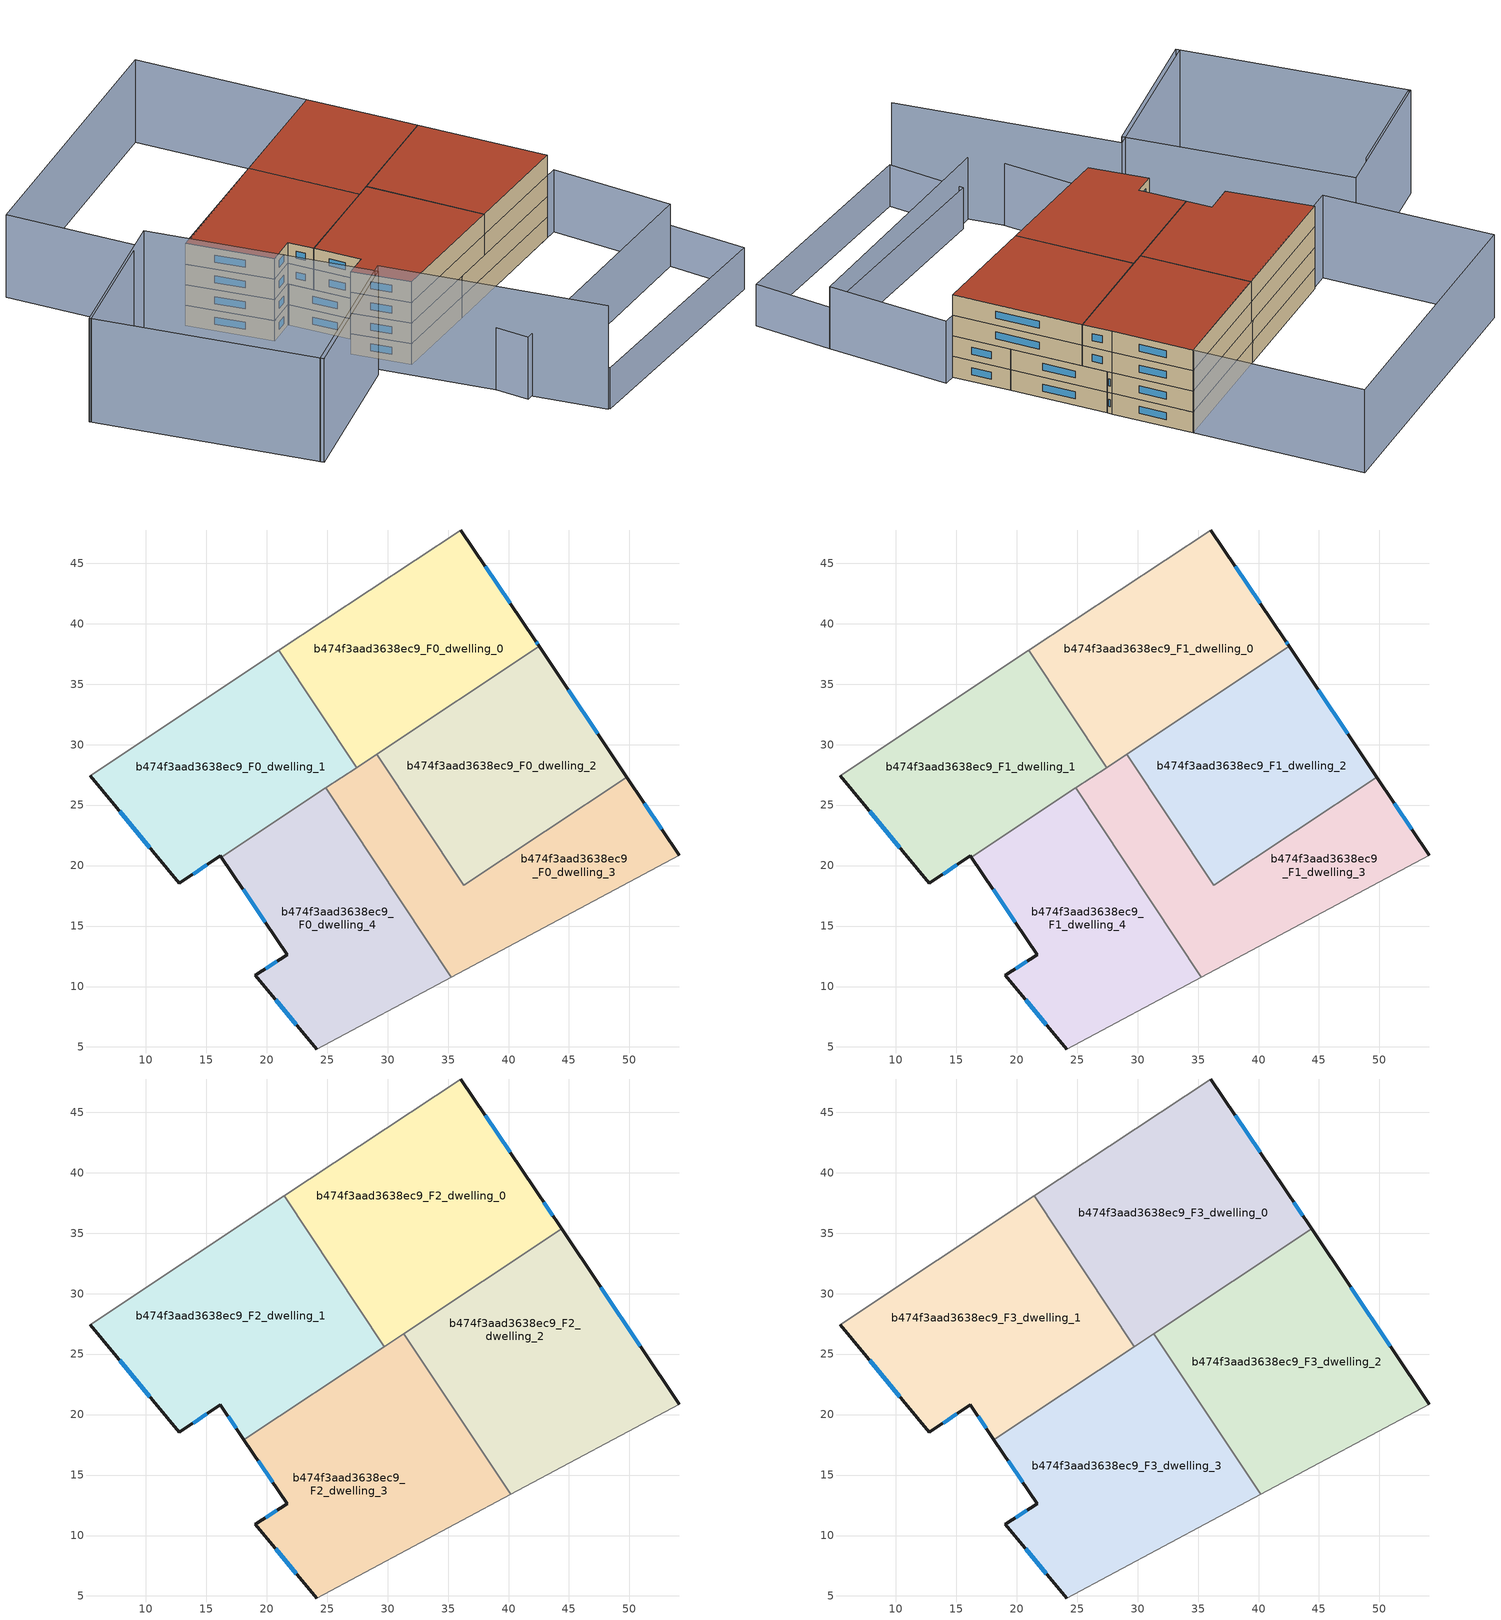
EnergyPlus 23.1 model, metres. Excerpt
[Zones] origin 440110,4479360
b474f3aad3638ec9_F0_dwelling_0
 floor ground (EU_floor_Construction): 36.03,47.74 42.17,38.67 42.54,38.12 27.45,28.1 21.02,37.79 z0
 wall outside (EU_wall_Construction): 42.54,38.12 42.17,38.67 36.03,47.74 z0:3
 wall to b474f3aad3638ec9_F0_dwelling_1 (EU_wall_Construction): 21.02,37.79 27.45,28.1 z0:3
 wall adiabatic (EU_wall_Construction): 36.03,47.74 21.02,37.79 z0:3
 wall to b474f3aad3638ec9_F0_dwelling_2 (EU_wall_Construction): 29.12,29.22 42.54,38.12 z0:3
 wall to b474f3aad3638ec9_F0_dwelling_3 (EU_wall_Construction): 27.45,28.1 29.12,29.22 z0:3
 window (EU_Window_Construction): 42.42,38.3 42.29,38.49 / 40.14,41.68 38.07,44.74 z0.99:2.01
b474f3aad3638ec9_F0_dwelling_1
 floor ground (EU_floor_Construction): 21.02,37.79 27.45,28.1 16.26,20.69 16.18,20.81 12.79,18.54 5.41,27.43 z0
 wall outside (EU_wall_Construction): 5.41,27.43 12.79,18.54 16.18,20.81 16.26,20.69 z0:3
 wall adiabatic (EU_wall_Construction): 21.02,37.79 5.41,27.43 z0:3
 wall to b474f3aad3638ec9_F0_dwelling_4 (EU_wall_Construction): 16.26,20.69 24.9,26.41 z0:3
 wall to b474f3aad3638ec9_F0_dwelling_3 (EU_wall_Construction): 24.9,26.41 27.45,28.1 z0:3
 window (EU_Window_Construction): 13.92,19.29 15.06,20.05 / 7.86,24.48 10.34,21.48 z0.99:2.01
b474f3aad3638ec9_F0_dwelling_2
 floor ground (EU_floor_Construction): 42.54,38.12 49.79,27.31 36.31,18.38 29.12,29.22 z0
 wall outside (EU_wall_Construction): 49.79,27.31 42.54,38.12 z0:3
 wall to b474f3aad3638ec9_F0_dwelling_3 (EU_wall_Construction): 29.12,29.22 36.31,18.38 49.79,27.31 z0:3
 window (EU_Window_Construction): 47.38,30.89 44.94,34.54 z0.99:2.01
b474f3aad3638ec9_F0_dwelling_3
 floor ground (EU_floor_Construction): 49.79,27.31 54.13,20.85 35.27,10.78 24.9,26.41 29.12,29.22 36.31,18.38 z0
 wall outside (EU_wall_Construction): 54.13,20.85 49.79,27.31 z0:3
 wall adiabatic (EU_wall_Construction): 35.27,10.78 54.13,20.85 z0:3
 wall to b474f3aad3638ec9_F0_dwelling_4 (EU_wall_Construction): 24.9,26.41 35.27,10.78 z0:3
 window (EU_Window_Construction): 52.69,22.99 51.23,25.17 z0.99:2.01
b474f3aad3638ec9_F0_dwelling_4
 floor ground (EU_floor_Construction): 24.9,26.41 35.27,10.78 24.14,4.83 19.05,10.91 21.7,12.65 16.26,20.69 z0
 wall outside (EU_wall_Construction): 16.26,20.69 21.7,12.65 19.05,10.91 24.14,4.83 z0:3
 wall adiabatic (EU_wall_Construction): 24.14,4.83 35.27,10.78 z0:3
 window (EU_Window_Construction): 20.74,8.9 22.46,6.85 / 20.82,12.07 19.93,11.49 / 18.06,18.02 19.9,15.31 z0.99:2.01
b474f3aad3638ec9_F1_dwelling_0
 floor to b474f3aad3638ec9_F0_dwelling_0 (EU_floor_Construction): 36.03,47.74 42.17,38.67 42.54,38.12 27.45,28.1 21.02,37.79 z3
 wall outside (EU_wall_Construction): 42.54,38.12 42.17,38.67 36.03,47.74 z3:6
 wall to b474f3aad3638ec9_F1_dwelling_1 (EU_wall_Construction): 21.02,37.79 27.45,28.1 z3:6
 wall adiabatic (EU_wall_Construction): 36.03,47.74 21.02,37.79 z3:6
 wall to b474f3aad3638ec9_F1_dwelling_2 (EU_wall_Construction): 29.12,29.22 42.54,38.12 z3:6
 wall to b474f3aad3638ec9_F1_dwelling_3 (EU_wall_Construction): 27.45,28.1 29.12,29.22 z3:6
 window (EU_Window_Construction): 42.42,38.3 42.29,38.49 / 40.14,41.68 38.07,44.74 z3.99:5.01
b474f3aad3638ec9_F1_dwelling_1
 floor to b474f3aad3638ec9_F0_dwelling_1 (EU_floor_Construction): 21.02,37.79 27.45,28.1 16.26,20.69 16.18,20.81 12.79,18.54 5.41,27.43 z3
 wall outside (EU_wall_Construction): 5.41,27.43 12.79,18.54 16.18,20.81 16.26,20.69 z3:6
 wall adiabatic (EU_wall_Construction): 21.02,37.79 5.41,27.43 z3:6
 wall to b474f3aad3638ec9_F1_dwelling_4 (EU_wall_Construction): 16.26,20.69 24.9,26.41 z3:6
 wall to b474f3aad3638ec9_F1_dwelling_3 (EU_wall_Construction): 24.9,26.41 27.45,28.1 z3:6
 window (EU_Window_Construction): 13.92,19.29 15.06,20.05 / 7.86,24.48 10.34,21.48 z3.99:5.01
b474f3aad3638ec9_F1_dwelling_2
 floor to b474f3aad3638ec9_F0_dwelling_2 (EU_floor_Construction): 42.54,38.12 49.79,27.31 36.31,18.38 29.12,29.22 z3
 wall outside (EU_wall_Construction): 49.79,27.31 42.54,38.12 z3:6
 wall to b474f3aad3638ec9_F1_dwelling_3 (EU_wall_Construction): 29.12,29.22 36.31,18.38 49.79,27.31 z3:6
 window (EU_Window_Construction): 47.38,30.89 44.94,34.54 z3.99:5.01
b474f3aad3638ec9_F1_dwelling_3
 floor to b474f3aad3638ec9_F0_dwelling_3 (EU_floor_Construction): 49.79,27.31 54.13,20.85 35.27,10.78 24.9,26.41 29.12,29.22 36.31,18.38 z3
 wall outside (EU_wall_Construction): 54.13,20.85 49.79,27.31 z3:6
 wall adiabatic (EU_wall_Construction): 35.27,10.78 54.13,20.85 z3:6
 wall to b474f3aad3638ec9_F1_dwelling_4 (EU_wall_Construction): 24.9,26.41 35.27,10.78 z3:6
 window (EU_Window_Construction): 52.69,22.99 51.23,25.17 z3.99:5.01
b474f3aad3638ec9_F1_dwelling_4
 floor to b474f3aad3638ec9_F0_dwelling_4 (EU_floor_Construction): 24.9,26.41 35.27,10.78 24.14,4.83 19.05,10.91 21.7,12.65 16.26,20.69 z3
 wall outside (EU_wall_Construction): 16.26,20.69 21.7,12.65 19.05,10.91 24.14,4.83 z3:6
 wall adiabatic (EU_wall_Construction): 24.14,4.83 35.27,10.78 z3:6
 window (EU_Window_Construction): 20.74,8.9 22.46,6.85 / 20.82,12.07 19.93,11.49 / 18.06,18.02 19.9,15.31 z3.99:5.01
b474f3aad3638ec9_F2_dwelling_0
 floor to b474f3aad3638ec9_F1_dwelling_0 (EU_floor_Construction): 36.03,47.74 42.17,38.67 42.54,38.12 27.88,28.39 21.46,38.08 z6
 floor to b474f3aad3638ec9_F1_dwelling_2 (EU_floor_Construction): 42.54,38.12 44.39,35.35 30.96,26.44 29.12,29.22 z6
 floor to b474f3aad3638ec9_F1_dwelling_3 (EU_floor_Construction): 29.12,29.22 30.96,26.44 29.72,25.62 27.88,28.39 z6
 wall outside (EU_wall_Construction): 44.4,35.35 42.17,38.67 36.03,47.74 z6:9
 wall to b474f3aad3638ec9_F2_dwelling_1 (EU_wall_Construction): 21.46,38.08 29.72,25.62 z6:9
 wall adiabatic (EU_wall_Construction): 36.03,47.74 21.46,38.08 z6:9
 wall to b474f3aad3638ec9_F2_dwelling_2 (EU_wall_Construction): 31.35,26.7 44.4,35.35 z6:9
 wall to b474f3aad3638ec9_F2_dwelling_3 (EU_wall_Construction): 29.72,25.62 31.35,26.7 z6:9
 window (EU_Window_Construction): 43.66,36.45 42.91,37.57 / 40.14,41.68 38.07,44.74 z6.99:8.01
b474f3aad3638ec9_F2_dwelling_1
 floor to b474f3aad3638ec9_F1_dwelling_1 (EU_floor_Construction): 21.02,37.79 27.45,28.1 16.26,20.69 16.18,20.81 12.79,18.54 5.41,27.43 z6
 floor to b474f3aad3638ec9_F1_dwelling_0 (EU_floor_Construction): 21.46,38.08 27.88,28.39 27.45,28.1 21.02,37.79 z6
 floor to b474f3aad3638ec9_F1_dwelling_3 (EU_floor_Construction): 27.88,28.39 29.72,25.62 26.74,23.64 24.9,26.41 z6
 floor to b474f3aad3638ec9_F1_dwelling_4 (EU_floor_Construction): 24.9,26.41 26.74,23.64 18.13,17.93 16.26,20.69 z6
 wall outside (EU_wall_Construction): 5.41,27.43 12.79,18.54 16.18,20.81 18.13,17.93 z6:9
 wall adiabatic (EU_wall_Construction): 21.46,38.08 5.41,27.43 z6:9
 wall to b474f3aad3638ec9_F2_dwelling_3 (EU_wall_Construction): 18.13,17.93 29.72,25.62 z6:9
 window (EU_Window_Construction): 13.92,19.29 15.06,20.05 / 7.86,24.48 10.34,21.48 / 16.83,19.85 17.48,18.88 z6.99:8.01
b474f3aad3638ec9_F2_dwelling_2
 floor to b474f3aad3638ec9_F1_dwelling_2 (EU_floor_Construction): 44.39,35.35 49.79,27.31 36.7,18.63 31.35,26.7 z6
 floor to b474f3aad3638ec9_F1_dwelling_3 (EU_floor_Construction): 49.79,27.31 54.13,20.85 40.18,13.4 36.7,18.63 z6
 wall outside (EU_wall_Construction): 54.13,20.85 44.4,35.35 z6:9
 wall adiabatic (EU_wall_Construction): 40.18,13.4 54.13,20.85 z6:9
 wall to b474f3aad3638ec9_F2_dwelling_3 (EU_wall_Construction): 31.35,26.7 40.18,13.4 z6:9
 window (EU_Window_Construction): 50.9,25.65 47.62,30.54 z6.99:8.01
b474f3aad3638ec9_F2_dwelling_3
 floor to b474f3aad3638ec9_F1_dwelling_3 (EU_floor_Construction): 36.7,18.63 40.18,13.4 35.27,10.78 26.74,23.64 30.96,26.44 36.31,18.38 z6
 floor to b474f3aad3638ec9_F1_dwelling_4 (EU_floor_Construction): 26.74,23.64 35.27,10.78 24.14,4.83 19.05,10.91 21.7,12.65 18.13,17.93 z6
 floor to b474f3aad3638ec9_F1_dwelling_2 (EU_floor_Construction): 31.35,26.7 36.7,18.63 36.31,18.38 30.96,26.44 z6
 wall outside (EU_wall_Construction): 18.13,17.93 21.7,12.65 19.05,10.91 24.14,4.83 z6:9
 wall adiabatic (EU_wall_Construction): 24.14,4.83 40.18,13.4 z6:9
 window (EU_Window_Construction): 20.74,8.9 22.46,6.85 / 20.82,12.07 19.93,11.49 / 19.31,16.18 20.51,14.4 z6.99:8.01
b474f3aad3638ec9_F3_dwelling_0
 floor to b474f3aad3638ec9_F2_dwelling_0 (EU_floor_Construction): 36.03,47.74 42.17,38.67 44.4,35.35 29.72,25.62 21.46,38.08 z9
 wall outside (EU_wall_Construction): 44.4,35.35 42.17,38.67 36.03,47.74 z9:12
 wall to b474f3aad3638ec9_F3_dwelling_1 (EU_wall_Construction): 21.46,38.08 29.72,25.62 z9:12
 wall adiabatic (EU_wall_Construction): 36.03,47.74 21.46,38.08 z9:12
 wall to b474f3aad3638ec9_F3_dwelling_2 (EU_wall_Construction): 31.35,26.7 44.4,35.35 z9:12
 wall to b474f3aad3638ec9_F3_dwelling_3 (EU_wall_Construction): 29.72,25.62 31.35,26.7 z9:12
 window (EU_Window_Construction): 43.66,36.45 42.91,37.57 / 40.14,41.68 38.07,44.74 z9.99:11.01
 roof outside (EU_roof_Construction): 44.4,35.35 42.17,38.67 36.03,47.74 21.46,38.08 29.72,25.62 z12
b474f3aad3638ec9_F3_dwelling_1
 floor to b474f3aad3638ec9_F2_dwelling_1 (EU_floor_Construction): 21.46,38.08 29.72,25.62 18.13,17.93 16.18,20.81 12.79,18.54 5.41,27.43 z9
 wall outside (EU_wall_Construction): 5.41,27.43 12.79,18.54 16.18,20.81 18.13,17.93 z9:12
 wall adiabatic (EU_wall_Construction): 21.46,38.08 5.41,27.43 z9:12
 wall to b474f3aad3638ec9_F3_dwelling_3 (EU_wall_Construction): 18.13,17.93 29.72,25.62 z9:12
 window (EU_Window_Construction): 13.92,19.29 15.06,20.05 / 7.86,24.48 10.34,21.48 / 16.83,19.85 17.48,18.88 z9.99:11.01
 roof outside (EU_roof_Construction): 29.72,25.62 21.46,38.08 5.41,27.43 12.79,18.54 16.18,20.81 18.13,17.93 z12
b474f3aad3638ec9_F3_dwelling_2
 floor to b474f3aad3638ec9_F2_dwelling_2 (EU_floor_Construction): 44.4,35.35 54.13,20.85 40.18,13.4 31.35,26.7 z9
 wall outside (EU_wall_Construction): 54.13,20.85 44.4,35.35 z9:12
 wall adiabatic (EU_wall_Construction): 40.18,13.4 54.13,20.85 z9:12
 wall to b474f3aad3638ec9_F3_dwelling_3 (EU_wall_Construction): 31.35,26.7 40.18,13.4 z9:12
 window (EU_Window_Construction): 50.9,25.65 47.62,30.54 z9.99:11.01
 roof outside (EU_roof_Construction): 54.13,20.85 44.4,35.35 31.35,26.7 40.18,13.4 z12
b474f3aad3638ec9_F3_dwelling_3
 floor to b474f3aad3638ec9_F2_dwelling_3 (EU_floor_Construction): 31.35,26.7 40.18,13.4 24.14,4.83 19.05,10.91 21.7,12.65 18.13,17.93 z9
 wall outside (EU_wall_Construction): 18.13,17.93 21.7,12.65 19.05,10.91 24.14,4.83 z9:12
 wall adiabatic (EU_wall_Construction): 24.14,4.83 40.18,13.4 z9:12
 window (EU_Window_Construction): 20.74,8.9 22.46,6.85 / 20.82,12.07 19.93,11.49 / 19.31,16.18 20.51,14.4 z9.99:11.01
 roof outside (EU_roof_Construction): 40.18,13.4 31.35,26.7 18.13,17.93 21.7,12.65 19.05,10.91 24.14,4.83 z12
shading: 2.44,-8.2 20.02,6.21 / 20.02,6.21 39.01,-16.95 / -3.45,25.34 -16.39,14.75 / 2.76,-8.59 -16.56,14.95 / -16.56,14.95 0.07,28.6 / 0.07,28.6 19.4,5.06 / 19.4,5.06 2.76,-8.59 z0:15; 34.46,-7.65 63.38,7.07 / 63.38,7.07 68.15,-2.31 / 68.15,-2.31 39.24,-17.03 / 39.24,-17.03 34.46,-7.65 z0:6; 24.14,4.83 55.6,21.63 / 55.6,21.63 63.38,7.07 / 63.38,7.07 31.92,-9.73 / 31.92,-9.73 24.14,4.83 z0:9; -9.68,44.95 23.19,66.94 / 23.19,66.94 36.03,47.74 / 36.03,47.74 3.17,25.75 / 3.17,25.75 -9.68,44.95 z0:12
[Building]
EU S2 Campaign: North Axis=0; Terrain=City; Solar Distribution=FullExterior
[Site:Location]
Madrid: Latitude=40.5; Longitude=-3.5; Time Zone=1; Elevation=609
[SizingPeriod:WeatherFileDays]
AnnualSizingPeriod: Begin Month=1; Begin Day of Month=1; End Month=12; End Day of Month=31; Day of Week for Start Day=Monday; Use Weather File Daylight Saving Period=No; Use Weather File Rain and Snow Indicators=No
[MATERIAL]
EU_InternalMass_Material: Roughness=MediumRough; Thickness=0.1; Conductivity=1; Density=1800; Specific Heat=900; Thermal Absorptance=0.9; Solar Absorptance=0.7; Visible Absorptance=0.7
[MATERIAL:NOMASS] Roughness=MediumRough; Thermal Absorptance=0.9; Solar Absorptance=0.7; Visible Absorptance=0.7
Name | Thermal Resistance
EU_wall_NoMass | 0.609216
EU_roof_NoMass | 0.513268
EU_floor_NoMass | 0.568163
[WINDOWMATERIAL:SIMPLEGLAZINGSYSTEM]
EU_Window_SimpleGlazing: UFactor=5.50606; Solar Heat Gain Coefficient=0.85; Visible Transmittance=0.85
[CONSTRUCTION]
EU_wall_Construction: EU_wall_NoMass
EU_roof_Construction: EU_roof_NoMass
EU_floor_Construction: EU_floor_NoMass
EU_InternalMass_Construction: EU_InternalMass_Material
EU_Window_Construction: EU_Window_SimpleGlazing
[ZONE] Type=1; Multiplier=1; Ceiling Height=autocalculate; Floor Area=autocalculate; Part of Total Floor Area=Yes
Name | Volume
b474f3aad3638ec9_F0_dwelling_0; b474f3aad3638ec9_F1_dwelling_0 | 629.699
b474f3aad3638ec9_F2_dwelling_0; b474f3aad3638ec9_F3_dwelling_0 | 787.085
b474f3aad3638ec9_F0_dwelling_1; b474f3aad3638ec9_F1_dwelling_1 | 629.687
b474f3aad3638ec9_F2_dwelling_1; b474f3aad3638ec9_F3_dwelling_1 | 787.088
b474f3aad3638ec9_F0_dwelling_2; b474f3aad3638ec9_F1_dwelling_2 | 629.666
b474f3aad3638ec9_F2_dwelling_2; b474f3aad3638ec9_F3_dwelling_2 | 787.092
b474f3aad3638ec9_F0_dwelling_3; b474f3aad3638ec9_F1_dwelling_3 | 629.679
b474f3aad3638ec9_F2_dwelling_3; b474f3aad3638ec9_F3_dwelling_3 | 787.102
b474f3aad3638ec9_F0_dwelling_4; b474f3aad3638ec9_F1_dwelling_4 | 629.65
[INTERNALMASS] Construction=EU_InternalMass_Construction
Name | Zone or ZoneList | Surface Area
b474f3aad3638ec9_F0_dwelling_0_EU_InternalMass | b474f3aad3638ec9_F0_dwelling_0 | 209.901
b474f3aad3638ec9_F0_dwelling_1_EU_InternalMass | b474f3aad3638ec9_F0_dwelling_1 | 209.897
b474f3aad3638ec9_F0_dwelling_2_EU_InternalMass | b474f3aad3638ec9_F0_dwelling_2 | 209.894
b474f3aad3638ec9_F0_dwelling_3_EU_InternalMass | b474f3aad3638ec9_F0_dwelling_3 | 209.893
b474f3aad3638ec9_F0_dwelling_4_EU_InternalMass | b474f3aad3638ec9_F0_dwelling_4 | 209.883
b474f3aad3638ec9_F1_dwelling_0_EU_InternalMass | b474f3aad3638ec9_F1_dwelling_0 | 209.901
b474f3aad3638ec9_F1_dwelling_1_EU_InternalMass | b474f3aad3638ec9_F1_dwelling_1 | 209.897
b474f3aad3638ec9_F1_dwelling_2_EU_InternalMass | b474f3aad3638ec9_F1_dwelling_2 | 209.894
b474f3aad3638ec9_F1_dwelling_3_EU_InternalMass | b474f3aad3638ec9_F1_dwelling_3 | 209.893
b474f3aad3638ec9_F1_dwelling_4_EU_InternalMass | b474f3aad3638ec9_F1_dwelling_4 | 209.883
b474f3aad3638ec9_F2_dwelling_0_EU_InternalMass | b474f3aad3638ec9_F2_dwelling_0 | 262.363
b474f3aad3638ec9_F2_dwelling_1_EU_InternalMass | b474f3aad3638ec9_F2_dwelling_1 | 262.363
b474f3aad3638ec9_F2_dwelling_2_EU_InternalMass | b474f3aad3638ec9_F2_dwelling_2 | 262.363
b474f3aad3638ec9_F2_dwelling_3_EU_InternalMass | b474f3aad3638ec9_F2_dwelling_3 | 262.368
b474f3aad3638ec9_F3_dwelling_0_EU_InternalMass | b474f3aad3638ec9_F3_dwelling_0 | 262.363
b474f3aad3638ec9_F3_dwelling_1_EU_InternalMass | b474f3aad3638ec9_F3_dwelling_1 | 262.363
b474f3aad3638ec9_F3_dwelling_2_EU_InternalMass | b474f3aad3638ec9_F3_dwelling_2 | 262.363
b474f3aad3638ec9_F3_dwelling_3_EU_InternalMass | b474f3aad3638ec9_F3_dwelling_3 | 262.368
[OTHEREQUIPMENT] Fuel Type=Electricity; Design Level Calculation Method=Watts/Area; Power per Zone Floor Area=1; Fraction Latent=0; Fraction Radiant=0; Fraction Lost=0; Carbon Dioxide Generation Rate=0; EndUse Subcategory=EU_Step8_InternalGains
Name | Zone or ZoneList or Space or SpaceList | Schedule
EU_Step8_InternalGain_b474f3aad3638ec9_F0_dwelling_0_f000 | b474f3aad3638ec9_F0_dwelling_0 | EU_Step8_GainSchedule_b474f3aad3638ec9_F0_dwelling_0_f000
EU_Step8_InternalGain_b474f3aad3638ec9_F0_dwelling_1_f000 | b474f3aad3638ec9_F0_dwelling_1 | EU_Step8_GainSchedule_b474f3aad3638ec9_F0_dwelling_1_f000
EU_Step8_InternalGain_b474f3aad3638ec9_F0_dwelling_2_f000 | b474f3aad3638ec9_F0_dwelling_2 | EU_Step8_GainSchedule_b474f3aad3638ec9_F0_dwelling_2_f000
EU_Step8_InternalGain_b474f3aad3638ec9_F0_dwelling_3_f000 | b474f3aad3638ec9_F0_dwelling_3 | EU_Step8_GainSchedule_b474f3aad3638ec9_F0_dwelling_3_f000
EU_Step8_InternalGain_b474f3aad3638ec9_F0_dwelling_4_f000 | b474f3aad3638ec9_F0_dwelling_4 | EU_Step8_GainSchedule_b474f3aad3638ec9_F0_dwelling_4_f000
EU_Step8_InternalGain_b474f3aad3638ec9_F1_dwelling_0_f000 | b474f3aad3638ec9_F1_dwelling_0 | EU_Step8_GainSchedule_b474f3aad3638ec9_F1_dwelling_0_f000
EU_Step8_InternalGain_b474f3aad3638ec9_F1_dwelling_1_f000 | b474f3aad3638ec9_F1_dwelling_1 | EU_Step8_GainSchedule_b474f3aad3638ec9_F1_dwelling_1_f000
EU_Step8_InternalGain_b474f3aad3638ec9_F1_dwelling_2_f000 | b474f3aad3638ec9_F1_dwelling_2 | EU_Step8_GainSchedule_b474f3aad3638ec9_F1_dwelling_2_f000
EU_Step8_InternalGain_b474f3aad3638ec9_F1_dwelling_3_f000 | b474f3aad3638ec9_F1_dwelling_3 | EU_Step8_GainSchedule_b474f3aad3638ec9_F1_dwelling_3_f000
EU_Step8_InternalGain_b474f3aad3638ec9_F1_dwelling_4_f000 | b474f3aad3638ec9_F1_dwelling_4 | EU_Step8_GainSchedule_b474f3aad3638ec9_F1_dwelling_4_f000
EU_Step8_InternalGain_b474f3aad3638ec9_F2_dwelling_0_f000 | b474f3aad3638ec9_F2_dwelling_0 | EU_Step8_GainSchedule_b474f3aad3638ec9_F2_dwelling_0_f000
EU_Step8_InternalGain_b474f3aad3638ec9_F2_dwelling_1_f000 | b474f3aad3638ec9_F2_dwelling_1 | EU_Step8_GainSchedule_b474f3aad3638ec9_F2_dwelling_1_f000
EU_Step8_InternalGain_b474f3aad3638ec9_F2_dwelling_2_f000 | b474f3aad3638ec9_F2_dwelling_2 | EU_Step8_GainSchedule_b474f3aad3638ec9_F2_dwelling_2_f000
EU_Step8_InternalGain_b474f3aad3638ec9_F2_dwelling_3_f000 | b474f3aad3638ec9_F2_dwelling_3 | EU_Step8_GainSchedule_b474f3aad3638ec9_F2_dwelling_3_f000
EU_Step8_InternalGain_b474f3aad3638ec9_F3_dwelling_0_f000 | b474f3aad3638ec9_F3_dwelling_0 | EU_Step8_GainSchedule_b474f3aad3638ec9_F3_dwelling_0_f000
EU_Step8_InternalGain_b474f3aad3638ec9_F3_dwelling_1_f000 | b474f3aad3638ec9_F3_dwelling_1 | EU_Step8_GainSchedule_b474f3aad3638ec9_F3_dwelling_1_f000
EU_Step8_InternalGain_b474f3aad3638ec9_F3_dwelling_2_f000 | b474f3aad3638ec9_F3_dwelling_2 | EU_Step8_GainSchedule_b474f3aad3638ec9_F3_dwelling_2_f000
EU_Step8_InternalGain_b474f3aad3638ec9_F3_dwelling_3_f000 | b474f3aad3638ec9_F3_dwelling_3 | EU_Step8_GainSchedule_b474f3aad3638ec9_F3_dwelling_3_f000
[ZONEVENTILATION:DESIGNFLOWRATE] Schedule=EU_AlwaysOn; Design Flow Rate Calculation Method=AirChanges/Hour; Air Changes per Hour=0.752966; Ventilation Type=Natural; Fan Pressure Rise=0; Fan Total Efficiency=1; Constant Term Coefficient=1; Temperature Term Coefficient=0; Velocity Term Coefficient=0; Velocity Squared Term Coefficient=0; Minimum Indoor Temperature=-100; Maximum Indoor Temperature=100; Delta Temperature=-100; Minimum Outdoor Temperature=-100; Maximum Outdoor Temperature=100; Maximum Wind Speed=40
Name | Zone or ZoneList or Space or SpaceList
EU_ConstantAir_b474f3aad3638ec9_F0_dwelling_0 | b474f3aad3638ec9_F0_dwelling_0
EU_ConstantAir_b474f3aad3638ec9_F0_dwelling_1 | b474f3aad3638ec9_F0_dwelling_1
EU_ConstantAir_b474f3aad3638ec9_F0_dwelling_2 | b474f3aad3638ec9_F0_dwelling_2
EU_ConstantAir_b474f3aad3638ec9_F0_dwelling_3 | b474f3aad3638ec9_F0_dwelling_3
EU_ConstantAir_b474f3aad3638ec9_F0_dwelling_4 | b474f3aad3638ec9_F0_dwelling_4
EU_ConstantAir_b474f3aad3638ec9_F1_dwelling_0 | b474f3aad3638ec9_F1_dwelling_0
EU_ConstantAir_b474f3aad3638ec9_F1_dwelling_1 | b474f3aad3638ec9_F1_dwelling_1
EU_ConstantAir_b474f3aad3638ec9_F1_dwelling_2 | b474f3aad3638ec9_F1_dwelling_2
EU_ConstantAir_b474f3aad3638ec9_F1_dwelling_3 | b474f3aad3638ec9_F1_dwelling_3
EU_ConstantAir_b474f3aad3638ec9_F1_dwelling_4 | b474f3aad3638ec9_F1_dwelling_4
EU_ConstantAir_b474f3aad3638ec9_F2_dwelling_0 | b474f3aad3638ec9_F2_dwelling_0
EU_ConstantAir_b474f3aad3638ec9_F2_dwelling_1 | b474f3aad3638ec9_F2_dwelling_1
EU_ConstantAir_b474f3aad3638ec9_F2_dwelling_2 | b474f3aad3638ec9_F2_dwelling_2
EU_ConstantAir_b474f3aad3638ec9_F2_dwelling_3 | b474f3aad3638ec9_F2_dwelling_3
EU_ConstantAir_b474f3aad3638ec9_F3_dwelling_0 | b474f3aad3638ec9_F3_dwelling_0
EU_ConstantAir_b474f3aad3638ec9_F3_dwelling_1 | b474f3aad3638ec9_F3_dwelling_1
EU_ConstantAir_b474f3aad3638ec9_F3_dwelling_2 | b474f3aad3638ec9_F3_dwelling_2
EU_ConstantAir_b474f3aad3638ec9_F3_dwelling_3 | b474f3aad3638ec9_F3_dwelling_3
[HVACTEMPLATE:THERMOSTAT] Constant Heating Setpoint=20; Constant Cooling Setpoint=50
EU_HeatOnly_b474f3aad3638ec9_F0_dwelling_0; EU_HeatOnly_b474f3aad3638ec9_F0_dwelling_1; EU_HeatOnly_b474f3aad3638ec9_F0_dwelling_2; EU_HeatOnly_b474f3aad3638ec9_F0_dwelling_3; EU_HeatOnly_b474f3aad3638ec9_F0_dwelling_4; EU_HeatOnly_b474f3aad3638ec9_F1_dwelling_0; EU_HeatOnly_b474f3aad3638ec9_F1_dwelling_1; EU_HeatOnly_b474f3aad3638ec9_F1_dwelling_2; EU_HeatOnly_b474f3aad3638ec9_F1_dwelling_3; EU_HeatOnly_b474f3aad3638ec9_F1_dwelling_4; EU_HeatOnly_b474f3aad3638ec9_F2_dwelling_0; EU_HeatOnly_b474f3aad3638ec9_F2_dwelling_1; EU_HeatOnly_b474f3aad3638ec9_F2_dwelling_2; EU_HeatOnly_b474f3aad3638ec9_F2_dwelling_3; EU_HeatOnly_b474f3aad3638ec9_F3_dwelling_0; EU_HeatOnly_b474f3aad3638ec9_F3_dwelling_1; EU_HeatOnly_b474f3aad3638ec9_F3_dwelling_2; EU_HeatOnly_b474f3aad3638ec9_F3_dwelling_3
[HVACTEMPLATE:ZONE:IDEALLOADSAIRSYSTEM] System Availability Schedule=EU_AlwaysOn; Maximum Heating Supply Air Temperature=50; Minimum Cooling Supply Air Temperature=13; Maximum Heating Supply Air Humidity Ratio=0.0156; Minimum Cooling Supply Air Humidity Ratio=0.0077; Heating Limit=NoLimit; Cooling Limit=NoLimit; Heating Availability Schedule=EU_AlwaysOn; Cooling Availability Schedule=EU_CoolingOff; Dehumidification Control Type=ConstantSensibleHeatRatio; Cooling Sensible Heat Ratio=0.7; Dehumidification Setpoint=60; Humidification Control Type=None; Humidification Setpoint=30; Outdoor Air Method=None; Outdoor Air Flow Rate per Person=0.00944; Outdoor Air Flow Rate per Zone Floor Area=0; Outdoor Air Flow Rate per Zone=0; Demand Controlled Ventilation Type=None; Outdoor Air Economizer Type=NoEconomizer; Heat Recovery Type=None; Sensible Heat Recovery Effectiveness=0.7; Latent Heat Recovery Effectiveness=0.65
Name | Template Thermostat
b474f3aad3638ec9_F0_dwelling_0 | EU_HeatOnly_b474f3aad3638ec9_F0_dwelling_0
b474f3aad3638ec9_F0_dwelling_1 | EU_HeatOnly_b474f3aad3638ec9_F0_dwelling_1
b474f3aad3638ec9_F0_dwelling_2 | EU_HeatOnly_b474f3aad3638ec9_F0_dwelling_2
b474f3aad3638ec9_F0_dwelling_3 | EU_HeatOnly_b474f3aad3638ec9_F0_dwelling_3
b474f3aad3638ec9_F0_dwelling_4 | EU_HeatOnly_b474f3aad3638ec9_F0_dwelling_4
b474f3aad3638ec9_F1_dwelling_0 | EU_HeatOnly_b474f3aad3638ec9_F1_dwelling_0
b474f3aad3638ec9_F1_dwelling_1 | EU_HeatOnly_b474f3aad3638ec9_F1_dwelling_1
b474f3aad3638ec9_F1_dwelling_2 | EU_HeatOnly_b474f3aad3638ec9_F1_dwelling_2
b474f3aad3638ec9_F1_dwelling_3 | EU_HeatOnly_b474f3aad3638ec9_F1_dwelling_3
b474f3aad3638ec9_F1_dwelling_4 | EU_HeatOnly_b474f3aad3638ec9_F1_dwelling_4
b474f3aad3638ec9_F2_dwelling_0 | EU_HeatOnly_b474f3aad3638ec9_F2_dwelling_0
b474f3aad3638ec9_F2_dwelling_1 | EU_HeatOnly_b474f3aad3638ec9_F2_dwelling_1
b474f3aad3638ec9_F2_dwelling_2 | EU_HeatOnly_b474f3aad3638ec9_F2_dwelling_2
b474f3aad3638ec9_F2_dwelling_3 | EU_HeatOnly_b474f3aad3638ec9_F2_dwelling_3
b474f3aad3638ec9_F3_dwelling_0 | EU_HeatOnly_b474f3aad3638ec9_F3_dwelling_0
b474f3aad3638ec9_F3_dwelling_1 | EU_HeatOnly_b474f3aad3638ec9_F3_dwelling_1
b474f3aad3638ec9_F3_dwelling_2 | EU_HeatOnly_b474f3aad3638ec9_F3_dwelling_2
b474f3aad3638ec9_F3_dwelling_3 | EU_HeatOnly_b474f3aad3638ec9_F3_dwelling_3
[SIZING:ZONE] Zone Cooling Design Supply Air Temperature Input Method=SupplyAirTemperature; Zone Cooling Design Supply Air Temperature=13; Zone Heating Design Supply Air Temperature Input Method=SupplyAirTemperature; Zone Heating Design Supply Air Temperature=50; Zone Cooling Design Supply Air Humidity Ratio=0.008; Zone Heating Design Supply Air Humidity Ratio=0.008; Cooling Design Air Flow Method=DesignDay; Cooling Design Air Flow Rate=0; Cooling Minimum Air Flow per Zone Floor Area=0.000762; Cooling Minimum Air Flow=0; Cooling Minimum Air Flow Fraction=0.2; Heating Design Air Flow Method=DesignDay; Heating Design Air Flow Rate=0; Heating Maximum Air Flow per Zone Floor Area=0.002032; Heating Maximum Air Flow=0.141576; Heating Maximum Air Flow Fraction=0.3; Account for Dedicated Outdoor Air System=No; Dedicated Outdoor Air System Control Strategy=NeutralSupplyAir; Dedicated Outdoor Air Low Setpoint Temperature for Design=autosize; Dedicated Outdoor Air High Setpoint Temperature for Design=autosize; Zone Load Sizing Method=Sensible Load Only No Latent Load; Zone Latent Cooling Design Supply Air Humidity Ratio Input Method=HumidityRatioDifference; Zone Cooling Design Supply Air Humidity Ratio Difference=0.005; Zone Latent Heating Design Supply Air Humidity Ratio Input Method=HumidityRatioDifference; Zone Humidification Design Supply Air Humidity Ratio Difference=0.005
b474f3aad3638ec9_F0_dwelling_0; b474f3aad3638ec9_F0_dwelling_1; b474f3aad3638ec9_F0_dwelling_2; b474f3aad3638ec9_F0_dwelling_3; b474f3aad3638ec9_F0_dwelling_4; b474f3aad3638ec9_F1_dwelling_0; b474f3aad3638ec9_F1_dwelling_1; b474f3aad3638ec9_F1_dwelling_2; b474f3aad3638ec9_F1_dwelling_3; b474f3aad3638ec9_F1_dwelling_4; b474f3aad3638ec9_F2_dwelling_0; b474f3aad3638ec9_F2_dwelling_1; b474f3aad3638ec9_F2_dwelling_2; b474f3aad3638ec9_F2_dwelling_3; b474f3aad3638ec9_F3_dwelling_0; b474f3aad3638ec9_F3_dwelling_1; b474f3aad3638ec9_F3_dwelling_2; b474f3aad3638ec9_F3_dwelling_3
[SCHEDULE:CONSTANT]
Name | Hourly Value
EU_AlwaysOn | 1
EU_CoolingOff | 0
[SCHEDULE:FILE] Column Number=1; Rows to Skip at Top=0; Number of Hours of Data=8760; Column Separator=Comma; Interpolate to Timestep=No; Minutes per Item=60; Adjust Schedule for Daylight Savings=Yes
Name | File
EU_Step8_GainSchedule_b474f3aad3638ec9_F0_dwelling_0_f000 | ../../schedules/b474f3aad3638ec9/b474f3aad3638ec9_F0_dwelling_0_f000_gain.csv
EU_Step8_GainSchedule_b474f3aad3638ec9_F0_dwelling_1_f000 | ../../schedules/b474f3aad3638ec9/b474f3aad3638ec9_F0_dwelling_1_f000_gain.csv
EU_Step8_GainSchedule_b474f3aad3638ec9_F0_dwelling_2_f000 | ../../schedules/b474f3aad3638ec9/b474f3aad3638ec9_F0_dwelling_2_f000_gain.csv
EU_Step8_GainSchedule_b474f3aad3638ec9_F0_dwelling_3_f000 | ../../schedules/b474f3aad3638ec9/b474f3aad3638ec9_F0_dwelling_3_f000_gain.csv
EU_Step8_GainSchedule_b474f3aad3638ec9_F0_dwelling_4_f000 | ../../schedules/b474f3aad3638ec9/b474f3aad3638ec9_F0_dwelling_4_f000_gain.csv
EU_Step8_GainSchedule_b474f3aad3638ec9_F1_dwelling_0_f000 | ../../schedules/b474f3aad3638ec9/b474f3aad3638ec9_F1_dwelling_0_f000_gain.csv
EU_Step8_GainSchedule_b474f3aad3638ec9_F1_dwelling_1_f000 | ../../schedules/b474f3aad3638ec9/b474f3aad3638ec9_F1_dwelling_1_f000_gain.csv
EU_Step8_GainSchedule_b474f3aad3638ec9_F1_dwelling_2_f000 | ../../schedules/b474f3aad3638ec9/b474f3aad3638ec9_F1_dwelling_2_f000_gain.csv
EU_Step8_GainSchedule_b474f3aad3638ec9_F1_dwelling_3_f000 | ../../schedules/b474f3aad3638ec9/b474f3aad3638ec9_F1_dwelling_3_f000_gain.csv
EU_Step8_GainSchedule_b474f3aad3638ec9_F1_dwelling_4_f000 | ../../schedules/b474f3aad3638ec9/b474f3aad3638ec9_F1_dwelling_4_f000_gain.csv
EU_Step8_GainSchedule_b474f3aad3638ec9_F2_dwelling_0_f000 | ../../schedules/b474f3aad3638ec9/b474f3aad3638ec9_F2_dwelling_0_f000_gain.csv
EU_Step8_GainSchedule_b474f3aad3638ec9_F2_dwelling_1_f000 | ../../schedules/b474f3aad3638ec9/b474f3aad3638ec9_F2_dwelling_1_f000_gain.csv
EU_Step8_GainSchedule_b474f3aad3638ec9_F2_dwelling_2_f000 | ../../schedules/b474f3aad3638ec9/b474f3aad3638ec9_F2_dwelling_2_f000_gain.csv
EU_Step8_GainSchedule_b474f3aad3638ec9_F2_dwelling_3_f000 | ../../schedules/b474f3aad3638ec9/b474f3aad3638ec9_F2_dwelling_3_f000_gain.csv
EU_Step8_GainSchedule_b474f3aad3638ec9_F3_dwelling_0_f000 | ../../schedules/b474f3aad3638ec9/b474f3aad3638ec9_F3_dwelling_0_f000_gain.csv
EU_Step8_GainSchedule_b474f3aad3638ec9_F3_dwelling_1_f000 | ../../schedules/b474f3aad3638ec9/b474f3aad3638ec9_F3_dwelling_1_f000_gain.csv
EU_Step8_GainSchedule_b474f3aad3638ec9_F3_dwelling_2_f000 | ../../schedules/b474f3aad3638ec9/b474f3aad3638ec9_F3_dwelling_2_f000_gain.csv
EU_Step8_GainSchedule_b474f3aad3638ec9_F3_dwelling_3_f000 | ../../schedules/b474f3aad3638ec9/b474f3aad3638ec9_F3_dwelling_3_f000_gain.csv
